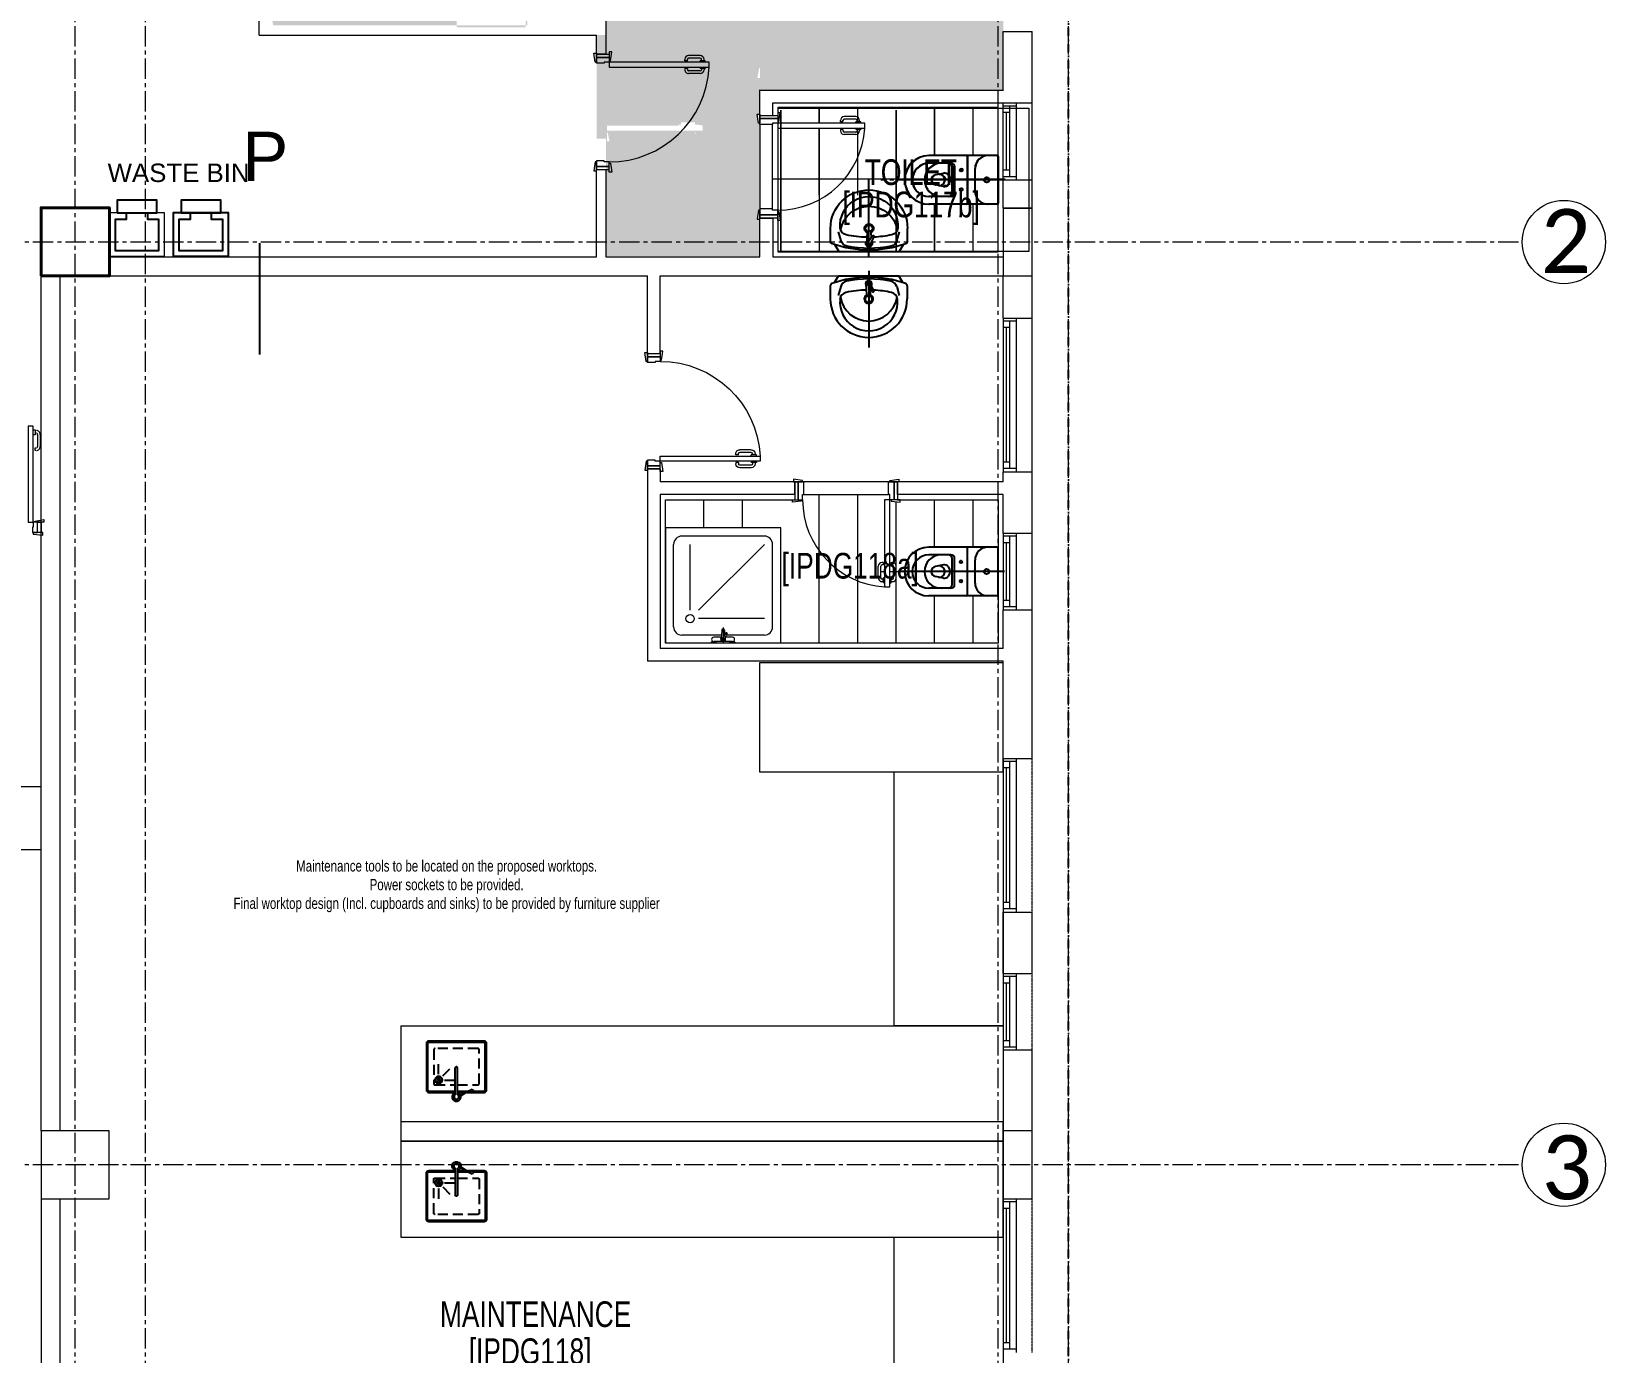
# Model space of a CAD drawing. Header units: millimetres. Extents: x 26027 to 581921, y 7230 to 233891.
# Drawn here: x 472709 to 484987, y 213980 to 224288 of the extents above; entities that cross this region are included whole.
import ezdxf

# ---------------------------------------------------------------- set-up
doc = ezdxf.new("R2010")
doc.units = ezdxf.units.MM
doc.header["$LTSCALE"] = 5
for name, pattern in [('CENTER', [50.8, 31.75, -6.35, 6.35, -6.35]), ('DASHDOT', [25.4, 12.7, -6.35, 0, -6.35]), ('HIDDEN2', [0.1875, 0.125, -0.0625]), ('HIDDEN4', [0.09375, 0.0625, -0.03125])]:
    doc.linetypes.add(name, pattern=pattern)
for name, color, linetype, lineweight in [('72_EGR_BASE_TEXT', 7, 'Continuous', 5), ('Aluminum', 7, 'Continuous', 5), ('AxisBalloons_2', 7, 'Continuous', 0), ('car', 250, 'Continuous', 5), ('Medical Equipment and Furniture', 163, 'Continuous', 0), ('Proj', 7, 'HIDDEN2', 5), ('SANIT', 250, 'Continuous', 5), ('Structure', 20, 'Continuous', 5), ('Text', 9, 'Continuous', 5), ('Tiles', 252, 'Continuous', 5), ('Walls', 32, 'Continuous', 5)]:
    doc.layers.add(name, color=color, linetype=linetype, lineweight=lineweight)
for name, color, linetype in [('axes', 9, 'Continuous'), ('BMED-SANITARY', 254, 'Continuous'), ('GE-ARCHITECTURAL_ELEMENTS', 8, 'Continuous'), ('GE-FURNITURE', 8, 'Continuous'), ('PDF_Text', 7, 'Continuous')]:
    doc.layers.add(name, color=color, linetype=linetype)
doc.layers.add('PDF_Geometry', color=7, linetype='Continuous', true_color=0x809a5e)
doc.layers.add('Wooden Joinery', color=7, linetype='Continuous', lineweight=5, true_color=0xffdcd1)
doc.styles.add('PDF Arial', font='arial.ttf')
doc.styles.get("Standard").update_dxf_attribs({"font": 'calibri.ttf'})
doc.styles.add('X3G_ENTITY_257CFD', font='swisscl.ttf', dxfattribs={"height": 200})
doc.styles.add('X3G_ENTITY_2587EA', font='swisscl.ttf', dxfattribs={"height": 200})

# ---------------------------------------------------------------- blocks, each defined once
blk = doc.blocks.new('BMED-S-S DROP-IN SINK 45-38')
at = {"layer": 'BMED-SANITARY', "color": 8}
for p, q in [((-18, 4), (-82, -36)), ((-235, -55), (-235, -415)), ((-225, -55), (-225, -415)), ((-80, -35), (-215, -35)), ((-135, -45), (-215, -45)), ((-82, -36), (-137, -43)), ((-122, -61), (-137, -43)), ((-79, -40), (-122, -61)), ((-19, -2), (-79, -40)), ((-9, -16), (-9, -226)), ((9, -16), (9, -226)), ((215, -35), (9, -35)), ((215, -45), (9, -45)), ((225, -415), (225, -55)), ((235, -415), (235, -55)), ((94, -131), (14, -131)), ((107, -163), (51, -219)), ((139, -176), (139, -256)), ((-215, -425), (215, -425)), ((-215, -435), (215, -435))]:
    blk.add_line(p, q, dxfattribs=at)
at = {"layer": 'BMED-SANITARY', "color": 8, "linetype": 'HIDDEN4', "ltscale": 250}
for p, q in [((-177, -103), (-177, -367)), ((-9, -93), (-167, -93)), ((167, -93), (9, -93)), ((177, -367), (177, -103)), ((-167, -377), (167, -377))]:
    blk.add_line(p, q, dxfattribs=at)
at = {"layer": 'BMED-SANITARY', "color": 8}
for points in [[(-9, -45), (-89, -45)], [(-9, -35), (-72, -35)], [(137, -126), (130, -103)], [(143, -128), (162, -114)], [(134, -131), (110, -131)], [(137, -135), (130, -158)], [(143, -134), (162, -148)]]:
    blk.add_lwpolyline(points, dxfattribs=at)
for points in [[(139, -160, 1), (139, -102, 1)], [(139, -136, 1), (139, -126, 1)]]:
    blk.add_lwpolyline(points, format="xyb", close=True, dxfattribs=at)
for radius in [26, 25]:
    blk.add_circle((139, -131), radius, dxfattribs=at)
for centre, radius, start, end in [((0, 0), 33.7, 286.1245, 188.9357), ((0, 0), 18.8, 299.9969, 239.9969), ((-215, -55), 20, 90, 180), ((-215, -55), 10, 90, 180), ((0, 0), 33.7, 197.3556, 253.8692), ((215, -55), 20, 0, 90), ((215, -55), 10, 0, 90), ((0, -226), 9.38, 179.9969, 359.9969), ((-215, -415), 20, 180, 270), ((-215, -415), 10, 180, 270), ((215, -415), 10, 270, 0), ((215, -415), 20, 270, 0)]:
    blk.add_arc(centre, radius, start, end, dxfattribs=at)
at = {"layer": 'BMED-SANITARY', "color": 8, "linetype": 'HIDDEN4', "ltscale": 250}
for centre, start, end in [((-167, -103), 90.0094, 180.0094), ((167, -103), 0, 90), ((-167, -367), 180, 270), ((167, -367), 270, 0)]:
    blk.add_arc(centre, 10, start, end, dxfattribs=at)
blk = doc.blocks.new('WC manta')
at = {"layer": 'GE-FURNITURE'}
for p, q in [((-0.13, 0.18), (-0.13, -0.18)), ((-0.12, 0.19), (0.41, 0.19)), ((0.109, 0.18), (0.109, -0.18)), ((0.239, 0.13), (0.41, 0.13)), ((-0.18, 0), (0.65, 0)), ((0.05, 0.09), (0.05, -0.09)), ((0.209, 0.1), (0.209, -0.1)), ((0.229, 0.1), (0.229, -0.1)), ((0.296, 0.051), (0.358, 0.039)), ((0.296, -0.051), (0.358, -0.039)), ((-0.12, -0.19), (0.41, -0.19)), ((0.239, -0.13), (0.41, -0.13))]:
    blk.add_line(p, q, dxfattribs=at)
for centre, radius in [((-0.04, 0), 0.02), ((0.159, 0.075), 0.01), ((0.159, -0.075), 0.01)]:
    blk.add_circle(centre, radius, dxfattribs=at)
for centre, radius, start, end in [((-0.12, 0.18), 0.01, 90, 180), ((-0.05, 0.09), 0.1, 0, 90), ((0.119, 0.18), 0.01, 90, 180), ((0.239, 0.1), 0.03, 90, 180), ((0.259, 0.1), 0.03, 90, 180), ((0.315, 0), 0.13, 270, 90), ((0.41, 0), 0.19, 270, 90), ((0.41, 0), 0.13, 270, 90), ((0.303, 0), 0.0588, 141.525, 218.475), ((0.288, 0.012), 0.04, 79.4289, 141.525), ((0.345, 0), 0.0588, 166.4176, 193.5824), ((0.327, 0.004), 0.04, 79.4289, 166.4176), ((0.351, 0), 0.04, 280.5711, 79.4289), ((-0.05, -0.09), 0.1, 270, 0), ((0.239, -0.1), 0.03, 180, 270), ((0.259, -0.1), 0.03, 180, 270), ((0.288, -0.012), 0.04, 218.475, 280.5711), ((0.327, -0.004), 0.04, 193.5824, 280.5711), ((-0.12, -0.18), 0.01, 180, 270), ((0.119, -0.18), 0.01, 180, 270)]:
    blk.add_arc(centre, radius, start, end, dxfattribs=at)
blk = doc.blocks.new('lav-manta 60')
at = {"layer": 'GE-ARCHITECTURAL_ELEMENTS'}
for p, q in [((-0.266, -0.053), (-0.236, 0)), ((-0.236, 0), (0.236, 0)), ((0, 0.04), (0, -0.56)), ((0.266, -0.053), (0.236, 0)), ((-0.3, -0.079), (-0.3, -0.18)), ((-0.218, -0.084), (-0.238, -0.154)), ((-0.015, -0.147), (-0.02, -0.064)), ((0.027, -0.121), (-0.008, -0.067)), ((0.039, -0.114), (0.009, -0.058)), ((0.015, -0.147), (0.017, -0.106)), ((0.019, -0.077), (0.02, -0.064)), ((0.218, -0.084), (0.238, -0.154)), ((0.3, -0.079), (0.3, -0.18))]:
    blk.add_line(p, q, dxfattribs=at)
for centre, radius, start, end in [((-0.28, -0.079), 0.02, 109.8229, 180), ((0, -0.856), 0.846, 70.1771, 109.8229), ((-0.161, -0.101), 0.06, 101.8086, 164.0794), ((0, -0.957), 0.846, 91.1572, 102.0883), ((0, -0.87), 0.846, 78.1914, 101.8086), ((0, -0.062), 0.025, 320.7474, 220.368), ((0, -0.062), 0.02, 353.2671, 186.682), ((0, -0.062), 0.00966, 25.4127, 215.9577), ((0, -0.957), 0.846, 88.5486, 88.844), ((0.033, -0.118), 0.00666, 210.6852, 30.6852), ((0, -0.957), 0.846, 77.9117, 87.4274), ((0.161, -0.101), 0.06, 15.9206, 78.1914), ((0.28, -0.079), 0.02, 0, 70.1771), ((0, -0.18), 0.3, 180, 0), ((0, -0.204), 0.225, 174.8142, 5.1858), ((-0.165, -0.189), 0.06, 102.0883, 174.8142), ((0, -0.128), 0.225, 190.6097, 349.3903), ((0, -0.18), 0.035, 115.3106, 64.6894), ((0, -0.18), 0.0275, 117.1496, 62.8504), ((0, -0.147), 0.015, 180, 0), ((0.165, -0.189), 0.06, 5.1858, 77.9117)]:
    blk.add_arc(centre, radius, start, end, dxfattribs=at)
blk = doc.blocks.new('SHOWER TRAY 80x80')
at = {"layer": 'SANIT'}
for p, q in [((0, 0), (0, 0.8)), ((0.8, 0.8), (0, 0.8)), ((0.8, 0), (0.8, 0.8)), ((0.057, 0.412), (0.057, 0.686)), ((0.114, 0.743), (0.686, 0.743)), ((0.743, 0.114), (0.743, 0.686)), ((0.171, 0.114), (0.171, 0.571)), ((0.229, 0.629), (0.686, 0.629)), ((0.229, 0.571), (0.686, 0.114)), ((0.01, 0.455), (0.01, 0.475)), ((0.016, 0.475), (0.01, 0.475)), ((0.012, 0.455), (0.01, 0.455)), ((0.012, 0.335), (0.012, 0.465)), ((0.042, 0.413), (0.042, 0.465)), ((0.11, 0.4), (0, 0.4)), ((0.01, 0.345), (0.01, 0.325)), ((0.012, 0.345), (0.01, 0.345)), ((0.067, 0.373), (0.027, 0.394)), ((0.089, 0.41), (0.032, 0.414)), ((0.041, 0.387), (0.032, 0.386)), ((0.072, 0.381), (0.033, 0.406)), ((0.042, 0.335), (0.042, 0.386)), ((0.057, 0.114), (0.057, 0.378)), ((0.061, 0.388), (0.089, 0.389)), ((0.016, 0.325), (0.01, 0.325)), ((0, 0), (0.8, 0)), ((0.114, 0.057), (0.686, 0.057))]:
    blk.add_line(p, q, dxfattribs=at)
blk.add_circle((0.171, 0.629), 0.0286, dxfattribs=at)
for centre, radius, start, end in [((0.114, 0.686), 0.0571, 90, 180), ((0.686, 0.686), 0.0571, 360, 90), ((0, 0.475), 0.01, 0, 90), ((0, 0.455), 0.01, 270, 0), ((0.027, 0.465), 0.015, 0, 180), ((0, 0.345), 0.01, 0, 90), ((0.03, 0.4), 0.0175, 49.632, 309.2526), ((0.027, 0.335), 0.015, 180, 0), ((0.03, 0.4), 0.014, 83.2671, 276.7329), ((0.03, 0.4), 0.00676, 54.0423, 244.5873), ((0.069, 0.377), 0.00467, 239.3148, 59.3148), ((0.089, 0.4), 0.0105, 270, 90), ((0, 0.325), 0.01, 270, 0), ((0.114, 0.114), 0.0571, 180, 270), ((0.686, 0.114), 0.0571, 270, 360)]:
    blk.add_arc(centre, radius, start, end, dxfattribs=at)
blk = doc.blocks.new('A$C26754117')
at = {"layer": 'car'}
for p, q in [((750, 820), (90, 820)), ((90, 720), (750, 720))]:
    blk.add_line(p, q, dxfattribs=at)
at = {"layer": 'Wooden Joinery'}
for p, q in [((670, 71), (670, 161)), ((690, 71), (690, 161)), ((710, 191), (700, 191)), ((710, 171), (700, 171)), ((710, 171), (710, 191)), ((770, 191), (780, 191)), ((770, 171), (770, 191)), ((770, 171), (780, 171)), ((790, 71), (790, 161)), ((810, 71), (810, 161)), ((710, 61), (700, 61)), ((710, 41), (700, 41)), ((710, 31), (710, 71)), ((720, 71), (710, 71)), ((720, 31), (710, 31)), ((760, 71), (770, 71)), ((760, 31), (770, 31)), ((770, 31), (770, 71)), ((770, 61), (780, 61)), ((770, 41), (780, 41))]:
    blk.add_line(p, q, dxfattribs=at)
for points in [[(80, 820), (80, 830), (10, 840), (10, 820)], [(760, 820), (760, 830), (830, 840), (830, 820)], [(70, 680), (70, 670), (0, 660), (0, 680)], [(720, 680), (720, 1), (760, 1), (760, 680)], [(770, 680), (770, 670), (840, 660), (840, 680)]]:
    blk.add_lwpolyline(points, close=True, dxfattribs=at)
for points in [[(45, 680), (45, 820), (20, 820), (20, 680), (45, 680)], [(45, 680), (80, 680), (80, 720), (90, 720), (90, 820), (45, 820), (45, 680)], [(795, 680), (760, 680), (760, 720), (750, 720), (750, 820), (795, 820), (795, 680)], [(795, 680), (795, 820), (820, 820), (820, 680), (795, 680)]]:
    blk.add_lwpolyline(points, dxfattribs=at)
for centre, radius, start, end in [((760, 680), 680, 180, 266.6277), ((700, 161), 30, 90, 180), ((700, 161), 10, 90, 180), ((780, 161), 30, 0, 90), ((780, 161), 10, 0, 90), ((700, 71), 30, 180, 270), ((700, 71), 10, 180, 270), ((780, 71), 10, 270, 0), ((780, 71), 30, 270, 0)]:
    blk.add_arc(centre, radius, start, end, dxfattribs=at)
blk = doc.blocks.new('PORTE9010')
at = {"layer": 'Wooden Joinery'}
for p, q in [((-0.351, 1.138), (-0.351, 1.048)), ((-0.331, 1.138), (-0.331, 1.048)), ((-0.311, 1.168), (-0.321, 1.168)), ((-0.311, 1.148), (-0.321, 1.148)), ((-0.311, 1.178), (-0.311, 1.138)), ((-0.301, 1.178), (-0.311, 1.178)), ((-0.301, 1.138), (-0.311, 1.138)), ((-0.261, 1.178), (-0.251, 1.178)), ((-0.261, 1.138), (-0.251, 1.138)), ((-0.251, 1.178), (-0.251, 1.138)), ((-0.251, 1.168), (-0.241, 1.168)), ((-0.251, 1.148), (-0.241, 1.148)), ((-0.231, 1.138), (-0.231, 1.048)), ((-0.211, 1.138), (-0.211, 1.048)), ((-0.311, 1.038), (-0.321, 1.038)), ((-0.311, 1.018), (-0.321, 1.018)), ((-0.311, 1.038), (-0.311, 1.018)), ((-0.251, 1.038), (-0.241, 1.038)), ((-0.251, 1.038), (-0.251, 1.018)), ((-0.251, 1.018), (-0.241, 1.018))]:
    blk.add_line(p, q, dxfattribs=at)
for points in [[(-0.261, 0.429), (-0.261, 1.208), (-0.301, 1.208), (-0.301, 0.429)], [(-0.311, 0.429), (-0.311, 0.439), (-0.381, 0.449), (-0.381, 0.429)], [(0.489, 0.429), (0.489, 0.439), (0.559, 0.449), (0.559, 0.429)], [(-0.301, 0.329), (-0.301, 0.319), (-0.371, 0.309), (-0.371, 0.329)], [(0.479, 0.329), (0.479, 0.319), (0.549, 0.309), (0.549, 0.329)]]:
    blk.add_lwpolyline(points, close=True, dxfattribs=at)
for points in [[(-0.336, 0.429), (-0.336, 0.329), (-0.361, 0.329), (-0.361, 0.429), (-0.336, 0.429)], [(-0.336, 0.429), (-0.301, 0.429), (-0.301, 0.389), (-0.291, 0.389), (-0.291, 0.329), (-0.336, 0.329), (-0.336, 0.429)], [(0.514, 0.429), (0.479, 0.429), (0.479, 0.389), (0.469, 0.389), (0.469, 0.329), (0.514, 0.329), (0.514, 0.429)], [(0.514, 0.429), (0.514, 0.329), (0.539, 0.329), (0.539, 0.429), (0.514, 0.429)]]:
    blk.add_lwpolyline(points, dxfattribs=at)
for centre, radius, start, end in [((-0.321, 1.138), 0.03, 90, 180), ((-0.321, 1.138), 0.01, 90, 180), ((-0.301, 0.429), 0.78, 0, 87.0605), ((-0.241, 1.138), 0.03, 0, 90), ((-0.241, 1.138), 0.01, 0, 90), ((-0.321, 1.048), 0.03, 180, 270), ((-0.321, 1.048), 0.01, 180, 270), ((-0.241, 1.048), 0.01, 270, 0), ((-0.241, 1.048), 0.03, 270, 0)]:
    blk.add_arc(centre, radius, start, end, dxfattribs=at)

msp = doc.modelspace()

# ---------------------------------------------------------------- hatches: boundary and pattern name
at = {"layer": 'PDF_Geometry', "lineweight": 25}
h = msp.add_hatch(dxfattribs=at)
h.set_pattern_fill('ANGLE', color=256, scale=500)
h.set_pattern_definition([(0, (-753464.18, -861134.26), (0, 137.5), [100, -37.5]), (90, (-753464.18, -861134.26), (-137.5, 8e-15), [100, -37.5])])
edge = h.paths.add_edge_path()
edge.add_line((476577.1, 225898.2), (477116.2, 225898.2))
edge.add_line((477116.2, 225898.2), (477116.2, 226329.5))
edge.add_line((477116.2, 226329.5), (476816.3, 226329.5))
edge.add_line((476816.3, 226329.5), (476816.3, 226289))
edge.add_line((476816.3, 226289), (476674.8, 226289))
edge.add_line((476674.8, 226289), (476674.8, 226329.5))
edge.add_line((476674.8, 226329.5), (476203.2, 226329.5))
edge.add_line((476203.2, 226329.5), (476203.2, 226289))
edge.add_line((476203.2, 226289), (476061.7, 226289))
edge.add_line((476061.7, 226289), (476061.7, 226329.5))
edge.add_line((476061.7, 226329.5), (475886.5, 226329.5))
edge.add_line((475886.5, 226329.5), (475886.5, 226888.7))
edge.add_line((475886.5, 226888.7), (475792.2, 226888.7))
edge.add_line((475792.2, 226888.7), (475792.2, 226329.5))
edge.add_line((475792.2, 226329.5), (475489, 226329.5))
edge.add_line((475489, 226329.5), (475489, 226289))
edge.add_line((475489, 226289), (475354.2, 226289))
edge.add_line((475354.2, 226289), (475354.2, 226329.5))
edge.add_line((475354.2, 226329.5), (474875.8, 226329.5))
edge.add_line((474875.8, 226329.5), (474875.8, 226289))
edge.add_line((474875.8, 226289), (474741.1, 226289))
edge.add_line((474741.1, 226289), (474741.1, 226329.5))
edge.add_line((474741.1, 226329.5), (474559.2, 226329.5))
edge.add_line((474559.2, 226329.5), (474559.2, 225584.4))
edge.add_line((474559.2, 225584.4), (474592.9, 225584.4))
edge.add_line((474592.9, 225584.4), (474576.7, 225503.5))
edge.add_line((474576.7, 225503.5), (474896.1, 225503.5))
edge.add_line((474896.1, 225503.5), (474896.1, 225463.1))
edge.add_line((474896.1, 225463.1), (474893.1, 225463.1))
edge.add_arc((474569.3, 225506.9), 326.8, 270.00122, 352.29942, ccw=False)
edge.add_arc((474569.3, 224428.9), 751.2, 2.82634, 90.00047, ccw=False)
edge.add_line((475319.6, 224465.9), (475320.5, 224465.9))
edge.add_line((475320.5, 224465.9), (475320.5, 224425.5))
edge.add_line((475320.5, 224425.5), (475286.8, 224425.5))
edge.add_line((475286.8, 224425.5), (475273.4, 224408.7))
edge.add_arc((475243, 224408.7), 30.3, -90, 0, ccw=False)
edge.add_line((475243, 224378.3), (475246.4, 224371.6))
edge.add_line((475246.4, 224371.6), (475155.5, 224378.3))
edge.add_arc((475155.5, 224408.7), 30.3, 146.25105, 270, ccw=False)
edge.add_line((475130.2, 224425.5), (474576.7, 224425.5))
edge.add_line((474576.7, 224425.5), (474594.8, 224335.1))
edge.add_line((474594.8, 224335.1), (476577.1, 224335.1))
edge.add_line((476577.1, 224335.1), (476577.1, 225898.2))
h.paths.add_polyline_path([(480290.3, 225585.3), (477823.6, 225585.3), (477823.6, 224430.2), (477190.3, 224430.2), (477190.3, 224261), (477116.2, 224261), (477116.2, 223519.8), (477116.2, 223452.4), (477190.3, 223452.4), (477190.3, 222536.1), (478390.3, 222536.1), (478390.3, 222825.8), (478370.1, 222825.8), (478384.9, 222899.9), (478390.3, 222899.9), (478390.3, 223573.7), (478383.5, 223573.7), (478370.1, 223641.1), (478390.3, 223641.1), (478390.3, 223924.1), (478370.1, 223924.1), (478386.2, 224004.9), (478390.3, 224004.9), (478390.3, 224672), (478383.5, 224672), (478370.1, 224746.1), (478390.3, 224746.1), (478390.3, 223830.2), (480290.3, 223830.2)])
edge = h.paths.add_edge_path(flags=16)
edge.add_line((477890.4, 223499.6), (477884.3, 223499.6))
edge.add_line((477884.3, 223499.6), (477884.3, 223486.7))
edge.add_arc((477880.9, 223496.2), 10.1, 289.47112, 379.47142)
h.paths.add_polyline_path([(477944.9, 223553.5), (477944.9, 223513.1), (477197, 223513.1), (477197, 223553.5), (477756.2, 223553.5), (477756.2, 223560.2), (477776.5, 223560.2), (477776.5, 223580.4), (477884.3, 223580.4), (477884.3, 223560.2), (477911.2, 223560.2)], flags=16)
edge = h.paths.add_edge_path(flags=16)
edge.add_line((477786.6, 223486.1), (477877.5, 223479.4))
edge.add_line((477877.5, 223479.4), (477786.6, 223486.1))
edge.add_arc((477786.6, 223496.2), 10.1, 160.52858, 270, ccw=False)
edge.add_line((477777, 223499.6), (477776.5, 223499.6))
edge.add_line((477776.5, 223499.6), (477776.5, 223496.2))
edge.add_arc((477786.6, 223496.2), 10.1, 180, 270)
h.paths.add_polyline_path([(477203.7, 223499.6), (477217.2, 223432.2), (477197, 223432.2), (477197, 223499.6)], flags=16)
edge = h.paths.add_edge_path()
edge.add_line((468810.8, 220380), (468731, 220380))
edge.add_line((468731, 220380), (468731, 220353))
edge.add_line((468731, 220353), (468650.2, 220367.7))
edge.add_line((468650.2, 220367.7), (468650.2, 219815.6))
edge.add_arc((468667, 219790.4), 30.3, 0, 123.74895, ccw=False)
edge.add_line((468697.3, 219790.4), (468697.3, 219699.5))
edge.add_line((468697.3, 219699.5), (468692.9, 219718.6))
edge.add_arc((468667, 219702.8), 30.3, -90, 31.29804, ccw=False)
edge.add_line((468667, 219672.5), (468670.4, 219665.8))
edge.add_line((468670.4, 219665.8), (468656.9, 219665.8))
edge.add_line((468656.9, 219665.8), (468656.9, 219659.1))
edge.add_line((468656.9, 219659.1), (468650.2, 219625.4))
edge.add_line((468650.2, 219625.4), (468609.7, 219625.4))
edge.add_line((468609.7, 219625.4), (468609.7, 219626.3))
edge.add_arc((468646.8, 220376.6), 751.2, 179.99953, 267.17366, ccw=False)
edge.add_arc((467568.8, 220376.6), 326.8, 276.51003, 359.99878, ccw=False)
edge.add_line((467605.8, 220052), (467605.8, 220049.8))
edge.add_line((467605.8, 220049.8), (467572.1, 220049.8))
edge.add_line((467572.1, 220049.8), (467572.1, 220373.3))
edge.add_line((467572.1, 220373.3), (467531.7, 220373.3))
edge.add_line((467531.7, 220373.3), (467510.8, 220373.3))
edge.add_line((467510.8, 220373.3), (467510.8, 220380))
edge.add_line((467510.8, 220380), (465810.8, 220380))
edge.add_line((465810.8, 220380), (465810.8, 219753.7))
edge.add_line((465810.8, 219753.7), (465810.8, 218580))
edge.add_line((465810.8, 218580), (468810.8, 218580))
edge.add_line((468810.8, 218580), (468810.8, 220380))
h.paths.add_polyline_path([(466491.2, 219254.6), (468153.2, 219254.6), (468153.2, 219650.6), (466491.2, 219650.6)], flags=16)
h.paths.add_polyline_path([(477817.5, 225578.5), (478147.3, 225578.5), (478152.8, 226254.5), (477823, 226254.5)])
h.paths.add_polyline_path([(474553.4, 224579), (476066.2, 224579), (476066.2, 225298.6), (474553.4, 225298.6)])
h.paths.add_polyline_path([(476024.2, 225648.8), (476024.2, 224319.4), (476563.8, 224319.4), (476563.8, 225648.8)])
h.paths.add_polyline_path([(475228.5, 225934.2), (476844.3, 225934.2), (476844.3, 226231.2), (475228.5, 226231.2)], flags=16)

# ---------------------------------------------------------------- linework, layer by layer
at = {"layer": 'Aluminum'}
for p, q in [((480288.8, 223730.3, -1.1), (480513.8, 223730.3, -1.1)), ((480288.8, 223130.3, -1.1), (480288.8, 223730.3, -1.1)), ((480388.8, 223705.3, -1.1), (480288.8, 223705.3, -1.1)), ((480338.8, 223705.3, -1.1), (480338.8, 223155.3, -1.1)), ((480388.8, 223730.3, -1.1), (480388.8, 223130.3, -1.1)), ((480513.8, 223130.3, -1.1), (480513.8, 223730.3, -1.1)), ((480338.8, 223655.3, -1.1), (480288.8, 223655.3, -1.1)), ((480313.8, 223205.3, -1.1), (480313.8, 223655.3, -1.1)), ((480338.8, 223205.3, -1.1), (480288.8, 223205.3, -1.1)), ((480388.8, 223155.3, -1.1), (480288.8, 223155.3, -1.1)), ((480288.8, 222052.3, -2.4), (480288.8, 220852.3, -2.4)), ((480288.8, 222052.3, -2.4), (480513.8, 222052.3, -2.4)), ((480388.8, 222027.3, -2.4), (480288.8, 222027.3, -2.4)), ((480338.8, 222027.3, -2.4), (480338.8, 220877.3, -2.4)), ((480388.8, 222052.3, -2.4), (480388.8, 220852.3, -2.4)), ((480513.8, 220852.3, -2.4), (480513.8, 222052.3, -2.4)), ((480338.8, 221977.3, -2.4), (480288.8, 221977.3, -2.4)), ((480313.8, 220927.3, -2.4), (480313.8, 221977.3, -2.4)), ((480338.8, 220927.3, -2.4), (480288.8, 220927.3, -2.4)), ((480388.8, 220877.3, -2.4), (480288.8, 220877.3, -2.4)), ((480288.8, 220374.3, -2.4), (480288.8, 219774.3, -2.4)), ((480388.8, 220349.3, -2.4), (480288.8, 220349.3, -2.4)), ((480338.8, 220299.3, -2.4), (480288.8, 220299.3, -2.4)), ((480313.8, 219849.3, -2.4), (480313.8, 220299.3, -2.4)), ((480338.8, 220349.3, -2.4), (480338.8, 219799.3, -2.4)), ((480388.8, 220374.3, -2.4), (480388.8, 219774.3, -2.4)), ((480513.8, 219774.3, -2.4), (480513.8, 220374.3, -2.4)), ((480338.8, 219849.3, -2.4), (480288.8, 219849.3, -2.4)), ((480388.8, 219799.3, -2.4), (480288.8, 219799.3, -2.4)), ((480288.8, 218616.3, 0), (480288.8, 217416.3, 0)), ((480388.8, 218591.3, 0), (480288.8, 218591.3, 0)), ((480338.8, 218591.3, 0), (480338.8, 217441.3, 0)), ((480388.8, 218616.3, 0), (480388.8, 217416.3, 0)), ((480338.8, 218541.3, 0), (480288.8, 218541.3, 0)), ((480313.8, 217491.3, 0), (480313.8, 218541.3, 0)), ((480338.8, 217491.3, 0), (480288.8, 217491.3, 0)), ((480388.8, 217441.3, 0), (480288.8, 217441.3, 0)), ((480288.8, 216938.3, 0), (480288.8, 216338.3, 0)), ((480388.8, 216913.3, 0), (480288.8, 216913.3, 0)), ((480338.8, 216863.3, 0), (480288.8, 216863.3, 0)), ((480313.8, 216413.3, 0), (480313.8, 216863.3, 0)), ((480338.8, 216913.3, 0), (480338.8, 216363.3, 0)), ((480388.8, 216938.3, 0), (480388.8, 216338.3, 0)), ((480338.8, 216413.3, 0), (480288.8, 216413.3, 0)), ((480388.8, 216363.3, 0), (480288.8, 216363.3, 0)), ((480288.8, 215180.3, 0), (480288.8, 213980.3, 0)), ((480388.8, 215155.3, 0), (480288.8, 215155.3, 0)), ((480338.8, 215155.3, 0), (480338.8, 214005.3, 0)), ((480388.8, 215180.3, 0), (480388.8, 213980.3, 0)), ((480338.8, 215105.3, 0), (480288.8, 215105.3, 0)), ((480313.8, 214055.3, 0), (480313.8, 215105.3, 0)), ((480338.8, 214055.3, 0), (480288.8, 214055.3, 0)), ((480388.8, 214005.3, 0), (480288.8, 214005.3, 0))]:
    msp.add_line(p, q, dxfattribs=at)
at = {"layer": 'axes', "linetype": 'CENTER', "lineweight": 0}
for p, q in [((473048.8, 120285.6, 0), (473048.8, 230891.1, 0)), ((473598.8, 120285.6, 0), (473598.8, 230891.1, 0)), ((480248.8, 120285.6, 0), (480248.8, 230811.1, 0)), ((480798.8, 120285.6, 0), (480798.8, 230811.1, 0)), ((484308.8, 222645.3, 0), (460585, 222645.3, 0)), ((484308.8, 215445.3, 0), (460683, 215445.3, 0))]:
    msp.add_line(p, q, dxfattribs=at)
at = {"layer": 'axes', "linetype": 'DASHDOT'}
msp.add_line((480798.8, 120285.6, 0), (480798.8, 230811.1, 0), dxfattribs=at)
at = {"layer": 'AxisBalloons_2', "color": 1}
for centre in [(484661.7, 222645.3, -2.4), (484661.7, 215445.3, -2.4)]:
    msp.add_circle(centre, 325, dxfattribs=at)
at = {"layer": 'Medical Equipment and Furniture'}
for p, q in [((475588.8, 216530.3, 0), (475588.8, 215780.3, 0)), ((475588.8, 215780.3, 0), (475588.8, 215630.3, 0)), ((475588.8, 215630.3, 0), (475588.8, 214880.3, 0))]:
    msp.add_line(p, q, dxfattribs=at)
for points, elevation in [([(480288.8, 219361.3), (478388.8, 219361.3), (478388.8, 218511.3), (480288.8, 218511.3)], 2.4), ([(479438.8, 216530.3), (479438.8, 218511.3), (480288.8, 218511.3), (480288.8, 216530.3)], 0)]:
    msp.add_lwpolyline(points, close=True, dxfattribs=dict(at, elevation=elevation))
at = {"layer": 'Medical Equipment and Furniture', "elevation": 0}
for points in [[(475588.8, 216530.3), (480288.8, 216530.3), (480288.8, 215780.3), (475588.8, 215780.3)], [(475588.8, 215630.3), (480288.8, 215630.3), (480288.8, 215780.3), (475588.8, 215780.3)], [(475588.8, 214880.3), (480288.8, 214880.3), (480288.8, 215630.3), (475588.8, 215630.3)], [(480028.8, 212480.3), (479438.8, 212480.3), (479438.8, 214880.3), (480288.8, 214880.3), (480288.8, 212480.3), (477888.8, 212480.3), (477888.8, 211630.3), (480288.8, 211630.3), (480288.8, 212480.3)]]:
    msp.add_lwpolyline(points, dxfattribs=at)
at = {"layer": 'PDF_Geometry', "color": 7, "lineweight": 5, "elevation": -2.4}
for points in [[(478531.1, 222831.7), (478531.1, 222568.9), (480249.2, 222568.9), (480249.2, 222878.9), (480249.2, 223694.1), (478531.1, 223694.1), (478531.1, 223633.5)], [(479521.6, 223134.9), (478490.7, 223134.9)], [(471584.4, 218396.9), (472783.8, 218396.9)]]:
    msp.add_lwpolyline(points, dxfattribs=at)
at = {"layer": 'PDF_Geometry', "color": 251, "lineweight": 5, "true_color": 0x535353, "elevation": -2.4}
for points in [[(479878.7, 223262.9), (479710.2, 223262.9)], [(480303.1, 223134.9), (479467.7, 223134.9)], [(479824.8, 223182.1), (479764.1, 223168.6)], [(479824.8, 223081), (479764.1, 223094.5)], [(479878.7, 223000.1), (479710.2, 223000.1)]]:
    msp.add_lwpolyline(points, dxfattribs=at)
at = {"layer": 'PDF_Geometry', "color": 7, "lineweight": 25, "elevation": -2.4}
for points in [[(473376.7, 222872.1), (473686.6, 222872.1), (473686.6, 222973.2), (473376.7, 222973.2)], [(473875.3, 222872.1), (474185.2, 222872.1), (474185.2, 222973.2), (473875.3, 222973.2)], [(473814.7, 222535.2), (474245.9, 222535.2), (474245.9, 222872.1), (473814.7, 222872.1)]]:
    msp.add_lwpolyline(points, close=True, dxfattribs=at)
at = {"layer": 'PDF_Geometry', "color": 7, "lineweight": 40, "elevation": -2.4}
msp.add_lwpolyline([(472783.8, 222380.3), (473316.1, 222380.3), (473316.1, 222912.6), (472783.8, 222912.6)], close=True, dxfattribs=at)
at = {"layer": 'PDF_Geometry', "color": 7, "lineweight": 5, "elevation": -2.4}
for points in [[(473316.1, 222535.2), (473747.3, 222535.2), (473747.3, 222872.1), (473316.1, 222872.1)], [(472682.7, 220460), (472723.1, 220460), (472723.1, 221207.9), (472682.7, 221207.9)], [(472756.8, 220460), (472783.8, 220460), (472783.8, 220379.1), (472756.8, 220379.1), (472756.8, 220460), (472723.1, 220460), (472723.1, 220419.6), (472716.4, 220419.6), (472716.4, 220379.1), (472756.8, 220379.1)], [(472736.6, 220460), (472736.6, 220466.7), (472804, 220480.2), (472804, 220460)], [(472723.1, 220379.1), (472723.1, 220365.7), (472797.2, 220358.9), (472797.2, 220379.1)]]:
    msp.add_lwpolyline(points, close=True, dxfattribs=at)
at = {"layer": 'PDF_Geometry', "color": 7, "lineweight": 25, "elevation": -2.4}
for points in [[(473612.5, 222872.1), (473612.5, 222825), (473700.1, 222825), (473700.1, 222575.7), (473363.2, 222575.7), (473363.2, 222825), (473450.8, 222825), (473450.8, 222872.1)], [(474111.1, 222872.1), (474111.1, 222825), (474198.7, 222825), (474198.7, 222575.7), (473861.8, 222575.7), (473861.8, 222825), (473949.4, 222825), (473949.4, 222872.1)]]:
    msp.add_lwpolyline(points, dxfattribs=at)
at = {"layer": 'PDF_Geometry', "color": 244, "true_color": 0x981a1d, "elevation": -2.4}
msp.add_lwpolyline([(474488.4, 222636.3), (474488.4, 221767.1)], dxfattribs=at)
at = {"layer": 'PDF_Geometry', "color": 26, "lineweight": 5, "true_color": 0x711b00, "elevation": -2.4}
for points in [[(472723.1, 221180.9), (472736.6, 221180.9), (472736.6, 221140.5), (472723.1, 221140.5)], [(472736.6, 221167.5), (472743.3, 221167.5)], [(472736.6, 221147.3), (472743.3, 221147.3)], [(472756.8, 221143.9), (472756.8, 221049.6)], [(472777, 221143.9), (472777, 221049.6)], [(472743.3, 221019.2), (472736.6, 221019.2), (472736.6, 221039.4), (472743.3, 221039.4)]]:
    msp.add_lwpolyline(points, dxfattribs=at)
at = {"layer": 'PDF_Geometry', "color": 251, "lineweight": 5, "true_color": 0x535353}
for centre in [(479962.9, 223212.4, -2.4), (479962.9, 223057.4, -2.4)]:
    msp.add_circle(centre, 10.1, dxfattribs=at)
for centre, radius, start, end in [((479834.9, 223145, -2.4), 37.1, 38.47423, 100.56887), ((479834.9, 223124.8, -2.4), 37.1, 259.43113, 321.52577), ((479781, 223138.3, -2.4), 57.3, 346.41582, 13.58418), ((479821.4, 223138.3, -2.4), 57.3, 321.52588, 38.47412), ((479861.8, 223037.2, -2.4), 30.3, 270.00002, 359.99998), ((479882, 223037.2, -2.4), 30.3, 270.00002, 359.99998), ((480003.3, 222956.3, -2.4), 10.1, 269.99986, 0.00014)]:
    msp.add_arc(centre, radius, start, end, dxfattribs=at)
at = {"layer": 'PDF_Geometry', "color": 26, "lineweight": 5, "true_color": 0x711b00}
for centre, radius, start, end in [((472746.8, 221143.9, -2.4), 30.3, 359.9231, 90.0769), ((472746.7, 221143.9, -2.4), 10.1, 359.9231, 90.0769), ((472746.7, 221049.5, -2.4), 10.1, 269.9231, 0.0769), ((472746.8, 221049.5, -2.4), 30.3, 269.9231, 0.0769)]:
    msp.add_arc(centre, radius, start, end, dxfattribs=at)
at = {"layer": 'Proj'}
for p, q in [((480513.8, 217416.3, 0), (480513.8, 218616.3, 0)), ((480513.8, 216338.3, 0), (480513.8, 216938.3, 0)), ((480513.8, 213980.3, 0), (480513.8, 215180.3, 0))]:
    msp.add_line(p, q, dxfattribs=at)
at = {"layer": 'Structure'}
for points, elevation in [([(472783.8, 222380.3), (473313.8, 222380.3), (473313.8, 222910.3), (472783.8, 222910.3)], -2.4), ([(472785.8, 222380.2), (473315.8, 222380.2), (473315.8, 222910.2), (472785.8, 222910.2)], -4.7), ([(480288.8, 222380.3), (480513.8, 222380.3), (480513.8, 222910.3), (480288.8, 222910.3)], 0), ([(472783.8, 215180.3), (473313.8, 215180.3), (473313.8, 215710.3), (472783.8, 215710.3)], -2.4), ([(480288.8, 215180.3), (480513.8, 215180.3), (480513.8, 215710.3), (480288.8, 215710.3)], 0)]:
    msp.add_lwpolyline(points, close=True, dxfattribs=dict(at, elevation=elevation))
at = {"layer": 'Tiles'}
for p, q in [((478553.8, 222570.3, -1), (478553.8, 223674.6, -1)), ((478555.8, 222570.2, -3.4), (478555.8, 223674.5, -3.4)), ((478853.8, 223572.9, -1), (478853.8, 223690.3, -1)), ((478855.8, 223572.9, -3.4), (478855.8, 223690.2, -3.4)), ((479153.8, 223572.9, -1), (479153.8, 223690.3, -1)), ((479155.8, 223572.9, -3.4), (479155.8, 223690.2, -3.4)), ((479453.8, 222570.3, -1), (479453.8, 223674.6, -1)), ((479455.8, 222570.2, -3.4), (479455.8, 223674.5, -3.4)), ((479753.8, 223320.3, -1), (479753.8, 223690.3, -1)), ((479755.8, 223320.2, -3.4), (479755.8, 223690.2, -3.4)), ((480053.8, 223320.3, -1), (480053.8, 223690.3, -1)), ((478853.8, 223010.1, -1), (478853.8, 223532.4, -1)), ((478855.8, 222570.2, -3.4), (478855.8, 223532.4, -3.4)), ((479153.8, 223010.1, -1), (479153.8, 223532.4, -1)), ((479155.8, 223010, -3.4), (479155.8, 223532.4, -3.4)), ((479333.8, 223130.3, -1), (479363.8, 223130.3, -1)), ((479335.8, 223130.2, -3.4), (479365.8, 223130.2, -3.4)), ((479403.8, 223130.3, -1), (479433.8, 223130.3, -1)), ((479405.8, 223130.2, -3.4), (479435.8, 223130.2, -3.4)), ((479453.8, 223130.3, -1), (479518.8, 223130.3, -1)), ((479455.8, 223130.2, -3.4), (479520.8, 223130.2, -3.4)), ((479753.8, 222570.3, -1), (479753.8, 222940.3, -1)), ((479755.8, 222570.2, -3.4), (479755.8, 222940.2, -3.4)), ((480053.8, 222570.3, -1), (480053.8, 222940.3, -1)), ((478853.8, 219514.3, -2.4), (478853.8, 220674.3, -2.4)), ((479153.8, 219514.3, -2.4), (479153.8, 220674.3, -2.4)), ((477953.8, 220414.3, -2.4), (477953.8, 220634.3, -2.4)), ((478253.8, 220414.3, -2.4), (478253.8, 220634.3, -2.4)), ((479453.8, 219514.3, -2.4), (479453.8, 220618.6, -2.4)), ((479753.8, 220264.3, -2.4), (479753.8, 220634.3, -2.4)), ((480053.8, 220264.3, -2.4), (480053.8, 220634.3, -2.4)), ((479333.8, 220074.3, -2.4), (479363.8, 220074.3, -2.4)), ((479403.8, 220074.3, -2.4), (479433.8, 220074.3, -2.4)), ((479453.8, 220074.3, -2.4), (479518.8, 220074.3, -2.4)), ((479753.8, 219514.3, -2.4), (479753.8, 219884.3, -2.4)), ((480053.8, 219514.3, -2.4), (480053.8, 219884.3, -2.4))]:
    msp.add_line(p, q, dxfattribs=at)
for points, elevation in [([(478627.9, 223690.2), (480489.1, 223690.2), (480489.1, 222570.2), (478533.1, 222570.2), (478533.1, 223690.2), (478627.9, 223690.2)], -4.7), ([(479463.8, 220634.3), (480248.8, 220634.3), (480248.8, 219514.3), (477653.8, 219514.3), (477653.8, 220634.3), (478663.8, 220634.3)], -2.4)]:
    msp.add_lwpolyline(points, dxfattribs=dict(at, elevation=elevation))
at = {"layer": 'Walls'}
for p, q in [((480287.7, 223830.3, -2.4), (480288.8, 224288.3, -2.4)), ((480288.8, 224288.3, -2.4), (480513.8, 224288.3, -2.4)), ((480513.8, 223730.3, -1.1), (480513.8, 224288.3, -2.4)), ((478389.6, 223830.2, -4.7), (480289.7, 223830.2, -4.7)), ((479238.8, 223830.3, -2.4), (480287.7, 223830.3, -2.4)), ((479238.8, 223730.3, -2.4), (480288.8, 223730.3, -2.4)), ((479240.8, 223730.2, -4.7), (480290.8, 223730.2, -4.7)), ((480288.8, 223130.3, -1.1), (480513.8, 223130.3, -1.1)), ((480288.8, 222910.3, 0), (480288.8, 223130.3, -1.1)), ((480513.8, 222910.3, 0), (480513.8, 223130.3, -1.1)), ((480288.8, 222910.3, 0), (480513.8, 222910.3, 0)), ((473313.8, 222530.3, 0), (477115.5, 222530.3, -1.9)), ((477189.6, 222530.3, -1.9), (478152.8, 222530.3, -2.4)), ((478252.8, 222530.3, -2.4), (478389.6, 222530.3, -2.2)), ((478490.7, 222530.3, -2.1), (480288.8, 222530.3, 0)), ((472783.8, 215710.3, -2.4), (472783.8, 222380.3, -2.4)), ((472933.8, 215710.3, -2.4), (472933.8, 222380.3, -2.4)), ((473313.8, 222380.3, 0), (477513.8, 222380.3, 0)), ((477513.8, 221774.3, -2.4), (477513.8, 222380.3, -2.4)), ((477613.8, 222380.3, 0), (480288.8, 222380.3, 0)), ((477613.8, 221774.3, -2.4), (477613.8, 222380.3, -2.4)), ((480288.8, 222052.3, -2.4), (480288.8, 222380.3, 0)), ((480513.8, 222052.3, -2.4), (480513.8, 222380.3, 0)), ((477513.8, 220874.3, -2.4), (477513.8, 219374.3, -2.4)), ((477613.8, 220874.3, -2.4), (477513.8, 220874.3, -2.4)), ((477613.8, 220874.3, -2.4), (477613.8, 220774.3, -2.4)), ((478663.8, 220774.3, -2.4), (477613.8, 220774.3, -2.4)), ((478663.8, 220674.3, -2.4), (478663.8, 220774.3, -2.4)), ((480288.8, 220774.3, -2.4), (479463.8, 220774.3, -2.4)), ((479463.8, 220674.3, -2.4), (479463.8, 220774.3, -2.4)), ((480288.8, 220852.3, -2.4), (480513.8, 220852.3, -2.4)), ((480288.8, 220774.3, -2.4), (480288.8, 220852.3, -2.4)), ((480513.8, 220374.3, -2.4), (480513.8, 220852.3, -2.4)), ((477613.8, 220674.3, -2.4), (477613.8, 219474.3, -2.4)), ((478663.8, 220674.3, -2.4), (477613.8, 220674.3, -2.4)), ((480288.8, 220674.3, -2.4), (479463.8, 220674.3, -2.4)), ((480288.8, 220374.3, -2.4), (480288.8, 220674.3, -2.4)), ((480288.8, 220374.3, -2.4), (480513.8, 220374.3, -2.4)), ((478488.8, 219880.3, 0), (478488.8, 220180.3, 0)), ((480288.8, 219474.3, -1.8), (480288.8, 219774.3, -2.4)), ((480288.8, 219774.3, -2.4), (480513.8, 219774.3, -2.4)), ((480513.8, 218616.3, 0), (480513.8, 219774.3, -2.4)), ((480288.8, 219474.3, -2.4), (477613.8, 219474.3, -2.4)), ((480288.8, 219374.3, -2.4), (477513.8, 219374.3, -2.4)), ((480288.8, 218616.3, 0), (480288.8, 219374.3, -1.6)), ((480288.8, 218616.3, 0), (480513.8, 218616.3, 0)), ((480288.8, 216938.3, 0), (480288.8, 217416.3, 0)), ((480288.8, 217416.3, 0), (480513.8, 217416.3, 0)), ((480513.8, 216938.3, 0), (480513.8, 217416.3, 0)), ((480288.8, 216938.3, 0), (480513.8, 216938.3, 0)), ((480288.8, 216338.3, 0), (480288.8, 215710.3, 0)), ((480513.8, 216338.3, 0), (480288.8, 216338.3, 0)), ((480513.8, 215710.3, 0), (480513.8, 216338.3, 0))]:
    msp.add_line(p, q, dxfattribs=at)
for points, elevation in [([(477189.6, 226887.8), (477189.6, 224110.1), (477115.5, 224110.1), (477115.5, 224260.1)], -2.4), ([(474484.4, 224260.1), (474484.4, 224431.4)], -2.4), ([(474484.4, 224260.1), (477115.5, 224260.1)], -2.4), ([(478389.6, 223633.5), (478389.6, 223832.3)], -2.4), ([(478531.1, 223830.2), (478531.1, 223832.3)], -2.4), ([(478490.7, 223730.2), (480290.8, 223730.2)], -4.7), ([(478490.7, 223633.5), (478490.7, 223730.2)], -2.4), ([(479238.8, 223730.3), (480288.8, 223730.3)], -2.4), ([(478389.6, 223633.5), (478490.7, 223633.5)], -2.4), ([(477115.5, 222530.3), (477115.5, 223210.1), (477189.6, 223210.1), (477189.6, 222530.3)], -2.4), ([(477189.6, 222530.3), (478389.6, 222530.3), (478389.6, 222831.7)], -2.4), ([(478389.6, 222831.7), (478490.7, 222831.7)], -2.4), ([(478490.7, 222831.7), (478490.7, 222530.3), (480289.7, 222530.3)], -2.4), ([(465810.2, 217905), (471584.4, 217905), (472783.8, 217905)], -2.4), ([(472783.8, 215180.3), (472783.8, 210410.3), (472933.8, 210410.3), (472933.8, 210510.3), (473328.8, 210510.3), (473328.8, 210660.3), (472933.8, 210660.3), (472933.8, 215180.3)], -2.4)]:
    msp.add_lwpolyline(points, dxfattribs=dict(at, elevation=elevation))

# ---------------------------------------------------------------- block references
at = {"layer": 'Medical Equipment and Furniture', "rotation": 180}
msp.add_blockref('BMED-S-S DROP-IN SINK 45-38', (476023.8, 215975.5, 0), dxfattribs=at)
at = {"layer": 'Medical Equipment and Furniture', "xscale": -1}
msp.add_blockref('BMED-S-S DROP-IN SINK 45-38', (476023.8, 215435, 0), dxfattribs=at)
at = {"layer": 'PDF_Geometry', "color": 26, "lineweight": 5, "true_color": 0x711b00, "rotation": 90.00000000000001}
msp.add_blockref('A$C26754117', (479209.6, 222813.5, -2.4), dxfattribs=at)
at = {"layer": 'SANIT'}
for name, p, xscale, yscale, zscale, rotation in [('WC manta', (480118.8, 223130.3, -1), 999.9999999999995, 999.9999999999995, 999.9999999999995, 180), ('WC manta', (480120.8, 223130.2, -3.4), 999.9999999999995, 999.9999999999995, 999.9999999999995, 180), ('lav-manta 60', (479241.6, 222571.6, -2), -1000.000000000223, 1000.000000000223, 1000.000000000223, 180), ('SHOWER TRAY 80x80', (478553.8, 219514.3, -2.4), 1125.00003893818, 1125.00003893818, 1125.00003893818, 90.00000000000001), ('WC manta', (480118.8, 220074.3, -2.4), 999.9999999999995, 999.9999999999995, 999.9999999999995, 180)]:
    msp.add_blockref(name, p, dxfattribs=dict(at, xscale=xscale, yscale=yscale, zscale=zscale, rotation=rotation))
at = {"layer": 'SANIT', "xscale": 1000.000000000223, "yscale": 1000.000000000223, "zscale": 1000.000000000223}
msp.add_blockref('lav-manta 60', (479239.6, 222381.6, 1.3), dxfattribs=at)
at = {"layer": 'Wooden Joinery', "yscale": 1000, "zscale": 1000}
for p, xscale, rotation in [((476786.7, 223749, -2.4), 1000, 270.0000000002668), ((477184.9, 221235.3, -2.4), -1000, 269.9999999997332)]:
    msp.add_blockref('PORTE9010', p, dxfattribs=dict(at, xscale=xscale, rotation=rotation))
at = {"layer": 'Wooden Joinery'}
msp.add_blockref('A$C26754117', (478643.8, 219954.3, -2.4), dxfattribs=at)

# ---------------------------------------------------------------- texts
at = {"layer": '72_EGR_BASE_TEXT', "char_height": 200, "attachment_point": 2, "style": 'X3G_ENTITY_2587EA'}
for s, insert in [('TOILET', (479567.3, 223290.4, 2.4)), ('TOILET', (479569.3, 223290.4, 0)), ('[IPDG117b]', (479569.3, 223038.4, 0)), ('[IPDG117b]', (479571.3, 223038.3, -2.4)), ('[IPDG118a]', (479095.4, 220219.6, -2.4)), ('MAINTENANCE', (476641.1, 214379.7, 2.4)), ('[IPDG118]', (476598.1, 214090.5, 2.4))]:
    msp.add_mtext(s, dxfattribs=dict(at, insert=insert))
at = {"layer": 'Medical Equipment and Furniture', "color": 1, "insert": (475947, 217821.1, 0), "char_height": 87.473, "width": 4120.436, "attachment_point": 2, "style": 'X3G_ENTITY_257CFD'}
msp.add_mtext('Maintenance tools to be located on the proposed worktops.\\PPower sockets to be provided.\\PFinal worktop design (Incl. cupboards and sinks) to be provided by furniture supplier', dxfattribs=at)
at = {"layer": 'PDF_Text', "attachment_point": 7, "style": 'PDF Arial'}
for s, insert, char_height in [('P', (474353.7, 223121.4, -2.4), 384.3), ('WASTE BIN', (473302.6, 223111.4, -2.4), 144.1)]:
    msp.add_mtext(s, dxfattribs=dict(at, insert=insert, char_height=char_height))
at = {"layer": 'Text', "char_height": 500, "attachment_point": 1}
for s, insert in [('2', (484480.5, 222902.6)), ('3', (484487.1, 215675.4, -2.4))]:
    msp.add_mtext_dynamic_manual_height_columns(s, width=1.122, gutter_width=1, heights=[0], dxfattribs=dict(at, insert=insert))

doc.saveas('drawing.dxf')
